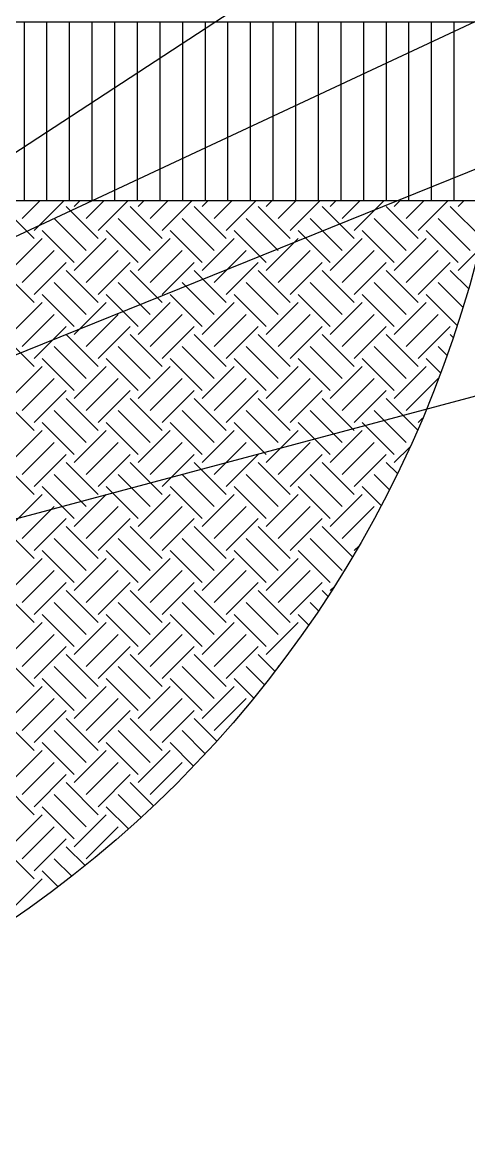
# Model space of a CAD drawing. Header units: centimetres. Extents: x -377343 to 693706, y 194584 to 813780.
# Drawn here: x 173391.3 to 173453.9, y 499975.1 to 500131.6 of the extents above; entities that cross this region are included whole.
import ezdxf

# ---------------------------------------------------------------- set-up
doc = ezdxf.new("R2010")
doc.units = ezdxf.units.CM
doc.layers.add('PIPA', color=11, linetype='Continuous')

msp = doc.modelspace()

# ---------------------------------------------------------------- linework, layer by layer
for p, q in [((173460.084, 500131.578), (173306.37, 500131.578)), ((173391.55, 500106.578), (173391.55, 500131.578)), ((173394.725, 500106.578), (173394.725, 500131.578)), ((173397.9, 500106.578), (173397.9, 500131.578)), ((173401.075, 500106.578), (173401.075, 500131.578)), ((173404.25, 500106.578), (173404.25, 500131.578)), ((173407.425, 500106.578), (173407.425, 500131.578)), ((173410.6, 500106.578), (173410.6, 500131.578)), ((173413.775, 500106.578), (173413.775, 500131.578)), ((173416.95, 500106.578), (173416.95, 500131.578)), ((173420.125, 500106.578), (173420.125, 500131.578)), ((173423.3, 500106.578), (173423.3, 500131.578)), ((173426.475, 500106.578), (173426.475, 500131.578)), ((173429.65, 500106.578), (173429.65, 500131.578)), ((173432.825, 500106.578), (173432.825, 500131.578)), ((173436, 500106.578), (173436, 500131.578)), ((173439.175, 500106.578), (173439.175, 500131.578)), ((173442.35, 500106.578), (173442.35, 500131.578)), ((173445.525, 500106.578), (173445.525, 500131.578)), ((173448.7, 500106.578), (173448.7, 500131.578)), ((173451.875, 500106.578), (173451.875, 500131.578)), ((173328.87, 500106.578), (173456.902, 500106.578)), ((173392.942, 500101.27), (173388.452, 500105.76)), ((173391.258, 500104.077), (173393.76, 500106.578)), ((173392.942, 500102.393), (173397.128, 500106.578)), ((173401.923, 500101.27), (173397.432, 500105.76)), ((173398.555, 500105.76), (173399.373, 500106.578)), ((173400.239, 500104.077), (173402.74, 500106.578)), ((173401.923, 500102.393), (173406.108, 500106.578)), ((173410.903, 500101.27), (173406.413, 500105.76)), ((173407.535, 500105.76), (173408.353, 500106.578)), ((173409.219, 500104.077), (173411.72, 500106.578)), ((173410.903, 500102.393), (173415.088, 500106.578)), ((173419.883, 500101.27), (173415.393, 500105.76)), ((173416.515, 500105.76), (173417.333, 500106.578)), ((173418.199, 500104.077), (173420.701, 500106.578)), ((173419.883, 500102.393), (173424.068, 500106.578)), ((173428.863, 500101.27), (173424.373, 500105.76)), ((173425.496, 500105.76), (173426.313, 500106.578)), ((173427.179, 500104.077), (173429.681, 500106.578)), ((173428.863, 500102.393), (173433.049, 500106.578)), ((173437.844, 500101.27), (173433.353, 500105.76)), ((173434.476, 500105.76), (173435.294, 500106.578)), ((173436.16, 500104.077), (173438.661, 500106.578)), ((173437.844, 500102.393), (173442.029, 500106.578)), ((173446.824, 500101.27), (173442.334, 500105.76)), ((173443.456, 500105.76), (173444.274, 500106.578)), ((173445.14, 500104.077), (173447.641, 500106.578)), ((173446.824, 500102.393), (173451.009, 500106.578)), ((173455.739, 500101.335), (173451.314, 500105.76)), ((173452.436, 500105.76), (173453.254, 500106.578)), ((173400.239, 500099.586), (173395.749, 500104.077)), ((173409.219, 500099.586), (173404.729, 500104.077)), ((173418.199, 500099.586), (173413.709, 500104.077)), ((173427.179, 500099.586), (173422.689, 500104.077)), ((173436.16, 500099.586), (173431.67, 500104.077)), ((173445.14, 500099.586), (173440.65, 500104.077)), ((173454.12, 500099.586), (173449.63, 500104.077)), ((173398.555, 500097.903), (173394.065, 500102.393)), ((173407.535, 500097.903), (173403.045, 500102.393)), ((173416.515, 500097.903), (173412.025, 500102.393)), ((173425.496, 500097.903), (173421.006, 500102.393)), ((173434.476, 500097.903), (173429.986, 500102.393)), ((173443.456, 500097.903), (173438.966, 500102.393)), ((173452.436, 500097.903), (173447.946, 500102.393)), ((173389.575, 500096.78), (173394.065, 500101.27)), ((173398.555, 500096.78), (173403.045, 500101.27)), ((173407.535, 500096.78), (173412.025, 500101.27)), ((173416.515, 500096.78), (173421.006, 500101.27)), ((173425.496, 500096.78), (173429.986, 500101.27)), ((173434.476, 500096.78), (173438.966, 500101.27)), ((173443.456, 500096.78), (173447.946, 500101.27)), ((173391.258, 500095.096), (173395.749, 500099.586)), ((173400.239, 500095.096), (173404.729, 500099.586)), ((173409.219, 500095.096), (173413.709, 500099.586)), ((173418.199, 500095.096), (173422.689, 500099.586)), ((173427.179, 500095.096), (173431.67, 500099.586)), ((173436.16, 500095.096), (173440.65, 500099.586)), ((173445.14, 500095.096), (173449.63, 500099.586)), ((173452.436, 500096.78), (173455.332, 500099.676)), ((173392.942, 500093.413), (173397.432, 500097.903)), ((173401.923, 500093.413), (173406.413, 500097.903)), ((173410.903, 500093.413), (173415.393, 500097.903)), ((173419.883, 500093.413), (173424.373, 500097.903)), ((173428.863, 500093.413), (173433.353, 500097.903)), ((173437.844, 500093.413), (173442.334, 500097.903)), ((173446.824, 500093.413), (173451.314, 500097.903)), ((173392.942, 500092.29), (173388.452, 500096.78)), ((173401.923, 500092.29), (173397.432, 500096.78)), ((173410.903, 500092.29), (173406.413, 500096.78)), ((173419.883, 500092.29), (173415.393, 500096.78)), ((173428.863, 500092.29), (173424.373, 500096.78)), ((173437.844, 500092.29), (173433.353, 500096.78)), ((173446.824, 500092.29), (173442.334, 500096.78)), ((173453.865, 500094.229), (173451.314, 500096.78)), ((173400.239, 500090.606), (173395.749, 500095.096)), ((173409.219, 500090.606), (173404.729, 500095.096)), ((173418.199, 500090.606), (173413.709, 500095.096)), ((173427.179, 500090.606), (173422.689, 500095.096)), ((173436.16, 500090.606), (173431.67, 500095.096)), ((173445.14, 500090.606), (173440.65, 500095.096)), ((173453.094, 500091.633), (173449.63, 500095.096)), ((173398.555, 500088.922), (173394.065, 500093.413)), ((173407.535, 500088.922), (173403.045, 500093.413)), ((173416.515, 500088.922), (173412.025, 500093.413)), ((173425.496, 500088.922), (173421.006, 500093.413)), ((173434.476, 500088.922), (173429.986, 500093.413)), ((173443.456, 500088.922), (173438.966, 500093.413)), ((173452.286, 500089.073), (173447.946, 500093.413)), ((173389.575, 500087.8), (173394.065, 500092.29)), ((173398.555, 500087.8), (173403.045, 500092.29)), ((173407.535, 500087.8), (173412.025, 500092.29)), ((173416.515, 500087.8), (173421.006, 500092.29)), ((173425.496, 500087.8), (173429.986, 500092.29)), ((173434.476, 500087.8), (173438.966, 500092.29)), ((173443.456, 500087.8), (173447.946, 500092.29)), ((173391.258, 500086.116), (173395.749, 500090.606)), ((173400.239, 500086.116), (173404.729, 500090.606)), ((173409.219, 500086.116), (173413.709, 500090.606)), ((173418.199, 500086.116), (173422.689, 500090.606)), ((173427.179, 500086.116), (173431.67, 500090.606)), ((173436.16, 500086.116), (173440.65, 500090.606)), ((173445.14, 500086.116), (173449.63, 500090.606)), ((173392.942, 500084.432), (173397.432, 500088.922)), ((173401.923, 500084.432), (173406.413, 500088.922)), ((173410.903, 500084.432), (173415.393, 500088.922)), ((173419.883, 500084.432), (173424.373, 500088.922)), ((173428.863, 500084.432), (173433.353, 500088.922)), ((173437.844, 500084.432), (173442.334, 500088.922)), ((173446.824, 500084.432), (173451.314, 500088.922)), ((173392.942, 500083.31), (173388.452, 500087.8)), ((173401.923, 500083.31), (173397.432, 500087.8)), ((173410.903, 500083.31), (173406.413, 500087.8)), ((173419.883, 500083.31), (173415.393, 500087.8)), ((173428.863, 500083.31), (173424.373, 500087.8)), ((173437.844, 500083.31), (173433.353, 500087.8)), ((173446.824, 500083.31), (173442.334, 500087.8)), ((173451.728, 500087.386), (173451.314, 500087.8)), ((173400.239, 500081.626), (173395.749, 500086.116)), ((173409.219, 500081.626), (173404.729, 500086.116)), ((173418.199, 500081.626), (173413.709, 500086.116)), ((173427.179, 500081.626), (173422.689, 500086.116)), ((173436.16, 500081.626), (173431.67, 500086.116)), ((173445.14, 500081.626), (173440.65, 500086.116)), ((173450.862, 500084.884), (173449.63, 500086.116)), ((173389.575, 500078.82), (173394.065, 500083.31)), ((173398.555, 500079.942), (173394.065, 500084.432)), ((173398.555, 500078.82), (173403.045, 500083.31)), ((173407.535, 500079.942), (173403.045, 500084.432)), ((173407.535, 500078.82), (173412.025, 500083.31)), ((173416.515, 500079.942), (173412.025, 500084.432)), ((173416.515, 500078.82), (173421.006, 500083.31)), ((173425.496, 500079.942), (173421.006, 500084.432)), ((173425.496, 500078.82), (173429.986, 500083.31)), ((173434.476, 500079.942), (173429.986, 500084.432)), ((173434.476, 500078.82), (173438.966, 500083.31)), ((173443.456, 500079.942), (173438.966, 500084.432)), ((173443.456, 500078.82), (173447.946, 500083.31)), ((173449.962, 500082.416), (173447.946, 500084.432)), ((173391.258, 500077.136), (173395.749, 500081.626)), ((173400.239, 500077.136), (173404.729, 500081.626)), ((173409.219, 500077.136), (173413.709, 500081.626)), ((173418.199, 500077.136), (173422.689, 500081.626)), ((173427.179, 500077.136), (173431.67, 500081.626)), ((173436.16, 500077.136), (173440.65, 500081.626)), ((173445.14, 500077.136), (173449.63, 500081.626)), ((173392.942, 500074.329), (173388.452, 500078.82)), ((173392.942, 500075.452), (173397.432, 500079.942)), ((173401.923, 500074.329), (173397.432, 500078.82)), ((173401.923, 500075.452), (173406.413, 500079.942)), ((173410.903, 500074.329), (173406.413, 500078.82)), ((173410.903, 500075.452), (173415.393, 500079.942)), ((173419.883, 500074.329), (173415.393, 500078.82)), ((173419.883, 500075.452), (173424.373, 500079.942)), ((173428.863, 500074.329), (173424.373, 500078.82)), ((173428.863, 500075.452), (173433.353, 500079.942)), ((173437.844, 500074.329), (173433.353, 500078.82)), ((173437.844, 500075.452), (173442.334, 500079.942)), ((173446.729, 500074.424), (173442.334, 500078.82)), ((173400.239, 500072.646), (173395.749, 500077.136)), ((173409.219, 500072.646), (173404.729, 500077.136)), ((173418.199, 500072.646), (173413.709, 500077.136)), ((173427.179, 500072.646), (173422.689, 500077.136)), ((173436.16, 500072.646), (173431.67, 500077.136)), ((173445.14, 500072.646), (173440.65, 500077.136)), ((173398.555, 500070.962), (173394.065, 500075.452)), ((173407.535, 500070.962), (173403.045, 500075.452)), ((173416.515, 500070.962), (173412.025, 500075.452)), ((173425.496, 500070.962), (173421.006, 500075.452)), ((173434.476, 500070.962), (173429.986, 500075.452)), ((173443.456, 500070.962), (173438.966, 500075.452)), ((173446.824, 500075.452), (173447.431, 500076.059)), ((173389.575, 500069.839), (173394.065, 500074.329)), ((173398.555, 500069.839), (173403.045, 500074.329)), ((173407.535, 500069.839), (173412.025, 500074.329)), ((173416.515, 500069.839), (173421.006, 500074.329)), ((173425.496, 500069.839), (173429.986, 500074.329)), ((173434.476, 500069.839), (173438.966, 500074.329)), ((173391.258, 500068.156), (173395.749, 500072.646)), ((173400.239, 500068.156), (173404.729, 500072.646)), ((173409.219, 500068.156), (173413.709, 500072.646)), ((173418.199, 500068.156), (173422.689, 500072.646)), ((173427.179, 500068.156), (173431.67, 500072.646)), ((173436.16, 500068.156), (173440.65, 500072.646)), ((173392.942, 500066.472), (173397.432, 500070.962)), ((173401.923, 500066.472), (173406.413, 500070.962)), ((173410.903, 500066.472), (173415.393, 500070.962)), ((173419.883, 500066.472), (173424.373, 500070.962)), ((173428.863, 500066.472), (173433.353, 500070.962)), ((173437.844, 500066.472), (173442.334, 500070.962)), ((173443.456, 500069.839), (173445.674, 500072.057)), ((173392.942, 500065.349), (173388.452, 500069.839)), ((173401.923, 500065.349), (173397.432, 500069.839)), ((173410.903, 500065.349), (173406.413, 500069.839)), ((173419.883, 500065.349), (173415.393, 500069.839)), ((173428.863, 500065.349), (173424.373, 500069.839)), ((173437.844, 500065.349), (173433.353, 500069.839)), ((173443.894, 500068.279), (173442.334, 500069.839)), ((173400.239, 500063.665), (173395.749, 500068.156)), ((173409.219, 500063.665), (173404.729, 500068.156)), ((173418.199, 500063.665), (173413.709, 500068.156)), ((173427.179, 500063.665), (173422.689, 500068.156)), ((173436.16, 500063.665), (173431.67, 500068.156)), ((173442.777, 500066.028), (173440.65, 500068.156)), ((173398.555, 500061.982), (173394.065, 500066.472)), ((173407.535, 500061.982), (173403.045, 500066.472)), ((173416.515, 500061.982), (173412.025, 500066.472)), ((173425.496, 500061.982), (173421.006, 500066.472)), ((173434.476, 500061.982), (173429.986, 500066.472)), ((173441.631, 500063.807), (173438.966, 500066.472)), ((173389.575, 500060.859), (173394.065, 500065.349)), ((173398.555, 500060.859), (173403.045, 500065.349)), ((173407.535, 500060.859), (173412.025, 500065.349)), ((173416.515, 500060.859), (173421.006, 500065.349)), ((173425.496, 500060.859), (173429.986, 500065.349)), ((173434.476, 500060.859), (173438.966, 500065.349)), ((173391.258, 500059.175), (173395.749, 500063.665)), ((173400.239, 500059.175), (173404.729, 500063.665)), ((173409.219, 500059.175), (173413.709, 500063.665)), ((173418.199, 500059.175), (173422.689, 500063.665)), ((173427.179, 500059.175), (173431.67, 500063.665)), ((173436.16, 500059.175), (173440.65, 500063.665)), ((173392.942, 500057.491), (173397.432, 500061.982)), ((173401.923, 500057.491), (173406.413, 500061.982)), ((173410.903, 500057.491), (173415.393, 500061.982)), ((173419.883, 500057.491), (173424.373, 500061.982)), ((173428.863, 500057.491), (173433.353, 500061.982)), ((173392.942, 500056.369), (173388.452, 500060.859)), ((173401.923, 500056.369), (173397.432, 500060.859)), ((173410.903, 500056.369), (173406.413, 500060.859)), ((173419.883, 500056.369), (173415.393, 500060.859)), ((173428.863, 500056.369), (173424.373, 500060.859)), ((173437.606, 500056.607), (173433.353, 500060.859)), ((173400.239, 500054.685), (173395.749, 500059.175)), ((173409.219, 500054.685), (173404.729, 500059.175)), ((173418.199, 500054.685), (173413.709, 500059.175)), ((173427.179, 500054.685), (173422.689, 500059.175)), ((173436.16, 500054.685), (173431.67, 500059.175)), ((173437.844, 500057.491), (173438.519, 500058.167)), ((173398.555, 500053.001), (173394.065, 500057.491)), ((173407.535, 500053.001), (173403.045, 500057.491)), ((173416.515, 500053.001), (173412.025, 500057.491)), ((173425.496, 500053.001), (173421.006, 500057.491)), ((173434.476, 500053.001), (173429.986, 500057.491)), ((173389.575, 500051.879), (173394.065, 500056.369)), ((173398.555, 500051.879), (173403.045, 500056.369)), ((173407.535, 500051.879), (173412.025, 500056.369)), ((173416.515, 500051.879), (173421.006, 500056.369)), ((173425.496, 500051.879), (173429.986, 500056.369)), ((173391.258, 500050.195), (173395.749, 500054.685)), ((173400.239, 500050.195), (173404.729, 500054.685)), ((173409.219, 500050.195), (173413.709, 500054.685)), ((173418.199, 500050.195), (173422.689, 500054.685)), ((173427.179, 500050.195), (173431.67, 500054.685)), ((173392.942, 500048.511), (173397.432, 500053.001)), ((173401.923, 500048.511), (173406.413, 500053.001)), ((173410.903, 500048.511), (173415.393, 500053.001)), ((173419.883, 500048.511), (173424.373, 500053.001)), ((173428.863, 500048.511), (173433.353, 500053.001)), ((173434.476, 500051.879), (173435.067, 500052.47)), ((173392.942, 500047.389), (173388.452, 500051.879)), ((173401.923, 500047.389), (173397.432, 500051.879)), ((173410.903, 500047.389), (173406.413, 500051.879)), ((173419.883, 500047.389), (173415.393, 500051.879)), ((173428.863, 500047.389), (173424.373, 500051.879)), ((173434.166, 500051.066), (173433.353, 500051.879)), ((173400.239, 500045.705), (173395.749, 500050.195)), ((173409.219, 500045.705), (173404.729, 500050.195)), ((173418.199, 500045.705), (173413.709, 500050.195)), ((173427.179, 500045.705), (173422.689, 500050.195)), ((173432.827, 500049.037), (173431.67, 500050.195)), ((173389.575, 500042.899), (173394.065, 500047.389)), ((173398.555, 500044.021), (173394.065, 500048.511)), ((173398.555, 500042.899), (173403.045, 500047.389)), ((173407.535, 500044.021), (173403.045, 500048.511)), ((173407.535, 500042.899), (173412.025, 500047.389)), ((173416.515, 500044.021), (173412.025, 500048.511)), ((173416.515, 500042.899), (173421.006, 500047.389)), ((173425.496, 500044.021), (173421.006, 500048.511)), ((173425.496, 500042.899), (173429.986, 500047.389)), ((173431.462, 500047.035), (173429.986, 500048.511)), ((173391.258, 500041.215), (173395.749, 500045.705)), ((173400.239, 500041.215), (173404.729, 500045.705)), ((173409.219, 500041.215), (173413.709, 500045.705)), ((173418.199, 500041.215), (173422.689, 500045.705)), ((173392.942, 500038.408), (173388.452, 500042.899)), ((173392.942, 500039.531), (173397.432, 500044.021)), ((173401.923, 500038.408), (173397.432, 500042.899)), ((173401.923, 500039.531), (173406.413, 500044.021)), ((173410.903, 500038.408), (173406.413, 500042.899)), ((173410.903, 500039.531), (173415.393, 500044.021)), ((173419.883, 500038.408), (173415.393, 500042.899)), ((173419.883, 500039.531), (173424.373, 500044.021)), ((173426.724, 500040.547), (173424.373, 500042.899)), ((173400.239, 500036.725), (173395.749, 500041.215)), ((173409.219, 500036.725), (173404.729, 500041.215)), ((173418.199, 500036.725), (173413.709, 500041.215)), ((173425.247, 500038.657), (173422.689, 500041.215)), ((173427.179, 500041.215), (173427.41, 500041.445)), ((173398.555, 500035.041), (173394.065, 500039.531)), ((173407.535, 500035.041), (173403.045, 500039.531)), ((173416.515, 500035.041), (173412.025, 500039.531)), ((173423.745, 500036.791), (173421.006, 500039.531)), ((173389.575, 500033.918), (173394.065, 500038.408)), ((173398.555, 500033.918), (173403.045, 500038.408)), ((173407.535, 500033.918), (173412.025, 500038.408)), ((173416.515, 500033.918), (173421.006, 500038.408)), ((173391.258, 500032.235), (173395.749, 500036.725)), ((173400.239, 500032.235), (173404.729, 500036.725)), ((173409.219, 500032.235), (173413.709, 500036.725)), ((173418.199, 500032.235), (173422.689, 500036.725)), ((173392.942, 500030.551), (173397.432, 500035.041)), ((173401.923, 500030.551), (173406.413, 500035.041)), ((173410.903, 500030.551), (173415.393, 500035.041)), ((173392.942, 500029.428), (173388.452, 500033.918)), ((173401.923, 500029.428), (173397.432, 500033.918)), ((173410.903, 500029.428), (173406.413, 500033.918)), ((173418.556, 500030.755), (173415.393, 500033.918)), ((173400.239, 500027.744), (173395.749, 500032.235)), ((173409.219, 500027.744), (173404.729, 500032.235)), ((173416.945, 500028.998), (173413.709, 500032.235)), ((173398.555, 500026.061), (173394.065, 500030.551)), ((173407.535, 500026.061), (173403.045, 500030.551)), ((173415.309, 500027.267), (173412.025, 500030.551)), ((173389.575, 500024.938), (173394.065, 500029.428)), ((173398.555, 500024.938), (173403.045, 500029.428)), ((173407.535, 500024.938), (173412.025, 500029.428)), ((173391.258, 500023.254), (173395.749, 500027.744)), ((173400.239, 500023.254), (173404.729, 500027.744)), ((173409.219, 500023.254), (173413.709, 500027.744)), ((173392.942, 500021.57), (173397.432, 500026.061)), ((173401.923, 500021.57), (173406.413, 500026.061)), ((173392.942, 500020.448), (173388.452, 500024.938)), ((173401.923, 500020.448), (173397.432, 500024.938)), ((173409.677, 500021.674), (173406.413, 500024.938)), ((173400.239, 500018.764), (173395.749, 500023.254)), ((173407.934, 500020.05), (173404.729, 500023.254)), ((173398.555, 500017.08), (173394.065, 500021.57)), ((173406.165, 500018.45), (173403.045, 500021.57)), ((173389.575, 500015.958), (173394.065, 500020.448)), ((173398.555, 500015.958), (173403.045, 500020.448)), ((173391.258, 500014.274), (173395.749, 500018.764)), ((173400.239, 500014.274), (173404.729, 500018.764)), ((173392.942, 500011.468), (173388.452, 500015.958)), ((173392.942, 500012.59), (173397.432, 500017.08)), ((173400.089, 500013.301), (173397.432, 500015.958)), ((173398.212, 500011.811), (173395.749, 500014.274)), ((173389.575, 500006.978), (173394.065, 500011.468)), ((173396.309, 500010.346), (173394.065, 500012.59))]:
    msp.add_line(p, q)
for points in [[(173379.224, 500106.123), (173466.583, 500163.2)], [(173324.049, 500070.586), (173474.411, 500140.893)], [(173327.605, 500059.672), (173479.831, 500121.074)], [(173325.206, 500044.537), (173479.445, 500085.759)]]:
    msp.add_lwpolyline(points)
msp.add_circle((173298.87, 500138.892), 161.302)
at = {"layer": 'PIPA', "lineweight": 35, "extrusion": (0, 0.816497, 0.57735), "elevation": 193451.324}
msp.add_lwpolyline([(-421704.212, -325591.681), (-159560.265, -63447.734), (377343.333, -600351.331), (-158232.47, -1135927.133), (-693706.405, -600453.199), (-454216.825, -360963.619)], dxfattribs=at)

doc.saveas('drawing.dxf')
